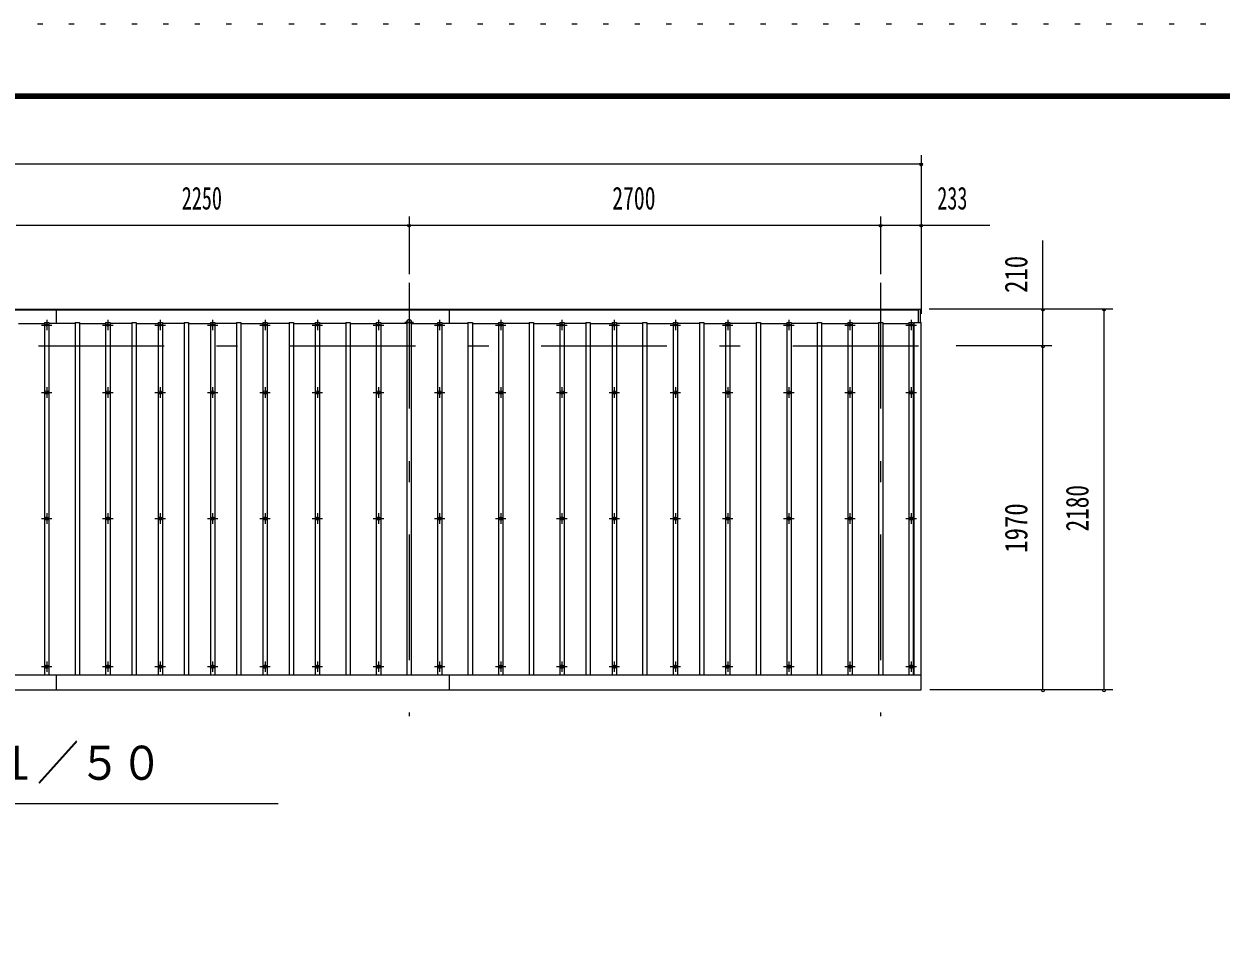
# Model space of a CAD drawing. Units: millimetres, scale not verified. Extents: x -25848 to 25858, y -10500 to 10500.
# Drawn here: x 3280 to 10135, y 5250 to 10500 of the extents above; entities that cross this region are included whole.
import ezdxf
from ezdxf.enums import TextEntityAlignment as Align

# ---------------------------------------------------------------- set-up
doc = ezdxf.new("R2010")
doc.units = ezdxf.units.MM
doc.header["$LTSCALE"] = 60
doc.linetypes.add('USER3', pattern=[24, 12, -5, 2, -5])
doc.linetypes.add('USER4', pattern=[3, 0.5, -2.5])
for name, color, linetype, lineweight in [('0-2_1-05BOLD', 7, 'Continuous', 18), ('0-3_1-25CENTER', 3, 'USER3', 18), ('0-4_1-45THIN', 4, 'Continuous', 18), ('0-5_1-55DIM', 3, 'Continuous', 18), ('0-C_F-F', 5, 'Continuous', 18), ('0-D_F-E_J_ADD', 5, 'USER4', 18)]:
    doc.layers.add(name, color=color, linetype=linetype, lineweight=lineweight)
doc.styles.add('ＭＳ ゴシック', font='')
doc.styles.get('ＭＳ ゴシック').set_extended_font_data('MS Gothic')

msp = doc.modelspace()

# ---------------------------------------------------------------- linework, layer by layer
at = {"layer": '0-2_1-05BOLD'}
for p, q in [((-2232.55, 8862.67), (8403.44, 8862.67)), ((3465.45, 8867.67), (3465.45, 8784.63)), ((5715.45, 8867.67), (5715.45, 8784.63)), ((8403.44, 8790.67), (8403.44, 8867.67)), ((8413.44, 8790.67), (8413.44, 8867.67)), ((8378.45, 8790.67), (8418.44, 8790.67)), ((8378.45, 6773.43), (8378.45, 8790.67)), ((-2247.55, 6773.43), (8418.44, 6773.43)), ((3465.45, 6773.43), (3465.45, 6687.67)), ((5715.45, 6773.43), (5715.45, 6687.67))]:
    msp.add_line(p, q, dxfattribs=at)
for points in [[(-2242.55, 8790.67), (-2242.55, 8867.67), (8413.44, 8867.67)], [(-2247.55, 6687.67), (8418.44, 6687.67), (8418.44, 8790.67)]]:
    msp.add_lwpolyline(points, dxfattribs=at)
for centre in [(3410.45, 8390.17), (3760.45, 8390.17), (4060.45, 8390.17), (4360.45, 8390.17), (4660.45, 8390.17), (4960.45, 8390.17), (5310.45, 8390.17), (5660.45, 8390.17), (6010.45, 8390.17), (6360.45, 8390.17), (6660.45, 8390.17), (7010.45, 8390.17), (7310.45, 8390.17), (7660.45, 8390.17), (8010.45, 8390.17), (8360.45, 8390.17), (3410.45, 7668.51), (3760.45, 7668.51), (4060.45, 7668.51), (4360.45, 7668.51), (4660.45, 7668.51), (4960.45, 7668.51), (5310.45, 7668.51), (5660.45, 7668.51), (6010.45, 7668.51), (6360.45, 7668.51), (6660.45, 7668.51), (7010.45, 7668.51), (7310.45, 7668.51), (7660.45, 7668.51), (8010.45, 7668.51), (8360.45, 7668.51), (3410.45, 6820.85), (3760.45, 6820.85), (4060.45, 6820.85), (4360.45, 6820.85), (4660.45, 6820.85), (4960.45, 6820.85), (5310.45, 6820.85), (5660.45, 6820.85), (6010.45, 6820.85), (6360.45, 6820.85), (6660.45, 6820.85), (7010.45, 6820.85), (7310.45, 6820.85), (7660.45, 6820.85), (8010.45, 6820.85), (8360.45, 6820.85)]:
    msp.add_circle(centre, 10, dxfattribs=at)
for centre, radius, start, end in [((3410.45, 8765.7), 14.5, 46.39838, 133.60162), ((3410.45, 8786.71), 14.5, 226.3961, 313.6039), ((3760.45, 8765.7), 14.5, 46.39838, 133.60162), ((3760.45, 8786.71), 14.5, 226.3961, 313.6039), ((4060.45, 8765.7), 14.5, 46.39838, 133.60162), ((4060.45, 8786.71), 14.5, 226.3961, 313.6039), ((4360.45, 8765.7), 14.5, 46.39838, 133.60162), ((4360.45, 8786.71), 14.5, 226.3961, 313.6039), ((4660.45, 8765.7), 14.5, 46.39838, 133.60162), ((4660.45, 8786.71), 14.5, 226.3961, 313.6039), ((4960.45, 8765.7), 14.5, 46.39838, 133.60162), ((4960.45, 8786.71), 14.5, 226.3961, 313.6039), ((5310.45, 8765.7), 14.5, 46.39838, 133.60162), ((5310.45, 8786.71), 14.5, 226.3961, 313.6039), ((5485.45, 8792.15), 15, 326.44154, 213.55197), ((5660.45, 8765.7), 14.5, 46.39838, 133.60162), ((5660.45, 8786.71), 14.5, 226.3961, 313.6039), ((6010.45, 8765.7), 14.5, 46.39838, 133.60162), ((6010.45, 8786.71), 14.5, 226.3961, 313.6039), ((6360.45, 8765.7), 14.5, 46.39838, 133.60162), ((6360.45, 8786.71), 14.5, 226.3961, 313.6039), ((6660.45, 8765.7), 14.5, 46.39838, 133.60162), ((6660.45, 8786.71), 14.5, 226.3961, 313.6039), ((7010.45, 8765.7), 14.5, 46.39838, 133.60162), ((7010.45, 8786.71), 14.5, 226.3961, 313.6039), ((7310.45, 8765.7), 14.5, 46.39838, 133.60162), ((7310.45, 8786.71), 14.5, 226.3961, 313.6039), ((7660.45, 8765.7), 14.5, 46.39838, 133.60162), ((7660.45, 8786.71), 14.5, 226.3961, 313.6039), ((8010.45, 8765.7), 14.5, 46.39838, 133.60162), ((8010.45, 8786.71), 14.5, 226.3961, 313.6039), ((8360.45, 8765.7), 14.5, 46.39838, 133.60162), ((8360.45, 8786.71), 14.5, 226.3961, 313.6039)]:
    msp.add_arc(centre, radius, start, end, dxfattribs=at)
at = {"layer": '0-3_1-25CENTER'}
for p, q in [((5485.44, 9017.67), (5485.45, 6537.67)), ((8185.45, 9017.67), (8185.45, 6537.67)), ((3380.44, 8776.2), (3440.44, 8776.2)), ((3410.45, 8806.2), (3410.45, 8746.2)), ((3730.45, 8776.2), (3790.45, 8776.2)), ((3760.45, 8806.2), (3760.45, 8746.2)), ((4030.45, 8776.2), (4090.44, 8776.2)), ((4060.45, 8806.2), (4060.45, 8746.2)), ((4330.45, 8776.2), (4390.45, 8776.2)), ((4360.45, 8806.2), (4360.45, 8746.2)), ((4630.44, 8776.2), (4690.45, 8776.2)), ((4660.45, 8806.2), (4660.45, 8746.2)), ((4930.44, 8776.2), (4990.45, 8776.2)), ((4960.45, 8806.2), (4960.45, 8746.2)), ((5280.45, 8776.2), (5340.45, 8776.2)), ((5310.45, 8806.2), (5310.45, 8746.2)), ((5460.45, 8792.15), (5510.45, 8792.15)), ((5630.45, 8776.2), (5690.45, 8776.2)), ((5660.45, 8806.2), (5660.45, 8746.2)), ((5980.45, 8776.2), (6040.45, 8776.2)), ((6010.45, 8806.2), (6010.45, 8746.2)), ((6330.45, 8776.2), (6390.45, 8776.2)), ((6360.45, 8806.2), (6360.45, 8746.2)), ((6630.45, 8776.2), (6690.45, 8776.2)), ((6660.45, 8806.2), (6660.45, 8746.2)), ((6980.45, 8776.2), (7040.45, 8776.2)), ((7010.45, 8806.2), (7010.45, 8746.2)), ((7280.45, 8776.2), (7340.45, 8776.2)), ((7310.45, 8806.2), (7310.45, 8746.2)), ((7630.45, 8776.2), (7690.45, 8776.2)), ((7660.45, 8806.2), (7660.45, 8746.2)), ((7980.45, 8776.2), (8040.45, 8776.2)), ((8010.45, 8806.2), (8010.45, 8746.2)), ((8330.45, 8776.2), (8390.45, 8776.2)), ((8360.45, 8806.2), (8360.45, 8746.2)), ((-2397.55, 8657.67), (8568.45, 8657.67)), ((3380.45, 8390.17), (3440.45, 8390.17)), ((3410.45, 8420.17), (3410.45, 8360.17)), ((3730.45, 8390.17), (3790.45, 8390.17)), ((3760.45, 8420.17), (3760.45, 8360.17)), ((4030.45, 8390.17), (4090.44, 8390.17)), ((4060.45, 8420.17), (4060.45, 8360.17)), ((4330.45, 8390.17), (4390.45, 8390.17)), ((4360.45, 8420.17), (4360.45, 8360.17)), ((4630.44, 8390.17), (4690.45, 8390.17)), ((4660.45, 8420.17), (4660.45, 8360.17)), ((4930.44, 8390.17), (4990.45, 8390.17)), ((4960.45, 8420.17), (4960.45, 8360.17)), ((5280.45, 8390.17), (5340.45, 8390.17)), ((5310.45, 8420.17), (5310.45, 8360.17)), ((5630.45, 8390.17), (5690.45, 8390.17)), ((5660.45, 8420.17), (5660.45, 8360.17)), ((5980.45, 8390.17), (6040.45, 8390.17)), ((6010.45, 8420.17), (6010.45, 8360.17)), ((6330.45, 8390.17), (6390.45, 8390.17)), ((6360.45, 8420.17), (6360.45, 8360.17)), ((6630.45, 8390.17), (6690.45, 8390.17)), ((6660.45, 8420.17), (6660.45, 8360.17)), ((6980.45, 8390.17), (7040.45, 8390.17)), ((7010.45, 8420.17), (7010.45, 8360.17)), ((7280.45, 8390.17), (7340.45, 8390.17)), ((7310.45, 8420.17), (7310.45, 8360.17)), ((7630.45, 8390.17), (7690.45, 8390.17)), ((7660.45, 8420.17), (7660.45, 8360.17)), ((7980.45, 8390.17), (8040.45, 8390.17)), ((8010.45, 8420.17), (8010.45, 8360.17)), ((8330.45, 8390.17), (8390.45, 8390.17)), ((8360.45, 8420.17), (8360.45, 8360.17)), ((3410.45, 7698.51), (3410.45, 7638.51)), ((3760.45, 7698.51), (3760.45, 7638.51)), ((4060.45, 7698.51), (4060.45, 7638.51)), ((4360.45, 7698.51), (4360.45, 7638.51)), ((4660.45, 7698.51), (4660.45, 7638.51)), ((4960.45, 7698.51), (4960.45, 7638.51)), ((5310.45, 7698.51), (5310.45, 7638.51)), ((5660.45, 7698.51), (5660.45, 7638.51)), ((6010.45, 7698.51), (6010.45, 7638.51)), ((6360.45, 7698.51), (6360.45, 7638.51)), ((6660.45, 7698.51), (6660.45, 7638.51)), ((7010.45, 7698.51), (7010.45, 7638.51)), ((7310.45, 7698.51), (7310.45, 7638.51)), ((7660.45, 7698.51), (7660.45, 7638.51)), ((8010.45, 7698.51), (8010.45, 7638.51)), ((8360.45, 7698.51), (8360.45, 7638.51)), ((3380.45, 7668.51), (3440.45, 7668.51)), ((3730.45, 7668.51), (3790.45, 7668.51)), ((4030.45, 7668.51), (4090.44, 7668.51)), ((4330.45, 7668.51), (4390.45, 7668.51)), ((4630.44, 7668.51), (4690.45, 7668.51)), ((4930.44, 7668.51), (4990.45, 7668.51)), ((5280.45, 7668.51), (5340.45, 7668.51)), ((5630.45, 7668.51), (5690.45, 7668.51)), ((5980.45, 7668.51), (6040.45, 7668.51)), ((6330.45, 7668.51), (6390.45, 7668.51)), ((6630.45, 7668.51), (6690.45, 7668.51)), ((6980.45, 7668.51), (7040.45, 7668.51)), ((7280.45, 7668.51), (7340.45, 7668.51)), ((7630.45, 7668.51), (7690.45, 7668.51)), ((7980.45, 7668.51), (8040.45, 7668.51)), ((8330.45, 7668.51), (8390.45, 7668.51)), ((3380.45, 6820.85), (3440.45, 6820.85)), ((3410.45, 6850.85), (3410.45, 6790.85)), ((3730.45, 6820.85), (3790.45, 6820.85)), ((3760.45, 6850.85), (3760.45, 6790.85)), ((4030.45, 6820.85), (4090.44, 6820.85)), ((4060.45, 6850.85), (4060.45, 6790.85)), ((4330.45, 6820.85), (4390.45, 6820.85)), ((4360.45, 6850.85), (4360.45, 6790.85)), ((4630.44, 6820.85), (4690.45, 6820.85)), ((4660.45, 6850.85), (4660.45, 6790.85)), ((4930.44, 6820.85), (4990.45, 6820.85)), ((4960.45, 6850.85), (4960.45, 6790.85)), ((5280.45, 6820.85), (5340.45, 6820.85)), ((5310.45, 6850.85), (5310.45, 6790.85)), ((5630.45, 6820.85), (5690.45, 6820.85)), ((5660.45, 6850.85), (5660.45, 6790.85)), ((5980.45, 6820.85), (6040.45, 6820.85)), ((6010.45, 6850.85), (6010.45, 6790.85)), ((6330.45, 6820.85), (6390.45, 6820.85)), ((6360.45, 6850.85), (6360.45, 6790.85)), ((6630.45, 6820.85), (6690.45, 6820.85)), ((6660.45, 6850.85), (6660.45, 6790.85)), ((6980.45, 6820.85), (7040.45, 6820.85)), ((7010.45, 6850.85), (7010.45, 6790.85)), ((7280.45, 6820.85), (7340.45, 6820.85)), ((7310.45, 6850.85), (7310.45, 6790.85)), ((7630.45, 6820.85), (7690.45, 6820.85)), ((7660.45, 6850.85), (7660.45, 6790.85)), ((7980.45, 6820.85), (8040.45, 6820.85)), ((8010.45, 6850.85), (8010.45, 6790.85)), ((8330.45, 6820.85), (8390.45, 6820.85)), ((8360.45, 6850.85), (8360.45, 6790.85))]:
    msp.add_line(p, q, dxfattribs=at)
at = {"layer": '0-4_1-45THIN'}
for p, q in [((3247.94, 8784.63), (3397.95, 8784.63)), ((3397.95, 8790.67), (3397.95, 6773.43)), ((3397.95, 8790.67), (3422.95, 8790.67)), ((3572.95, 8784.63), (3422.94, 8784.63)), ((3422.95, 8790.67), (3422.95, 6773.43)), ((3572.95, 8790.67), (3572.95, 6773.43)), ((3597.95, 8784.63), (3747.95, 8784.63)), ((3747.95, 8790.67), (3747.95, 6773.43)), ((3747.95, 8790.67), (3772.95, 8790.67)), ((3772.95, 8790.67), (3772.95, 6773.43)), ((3897.95, 8784.63), (3772.95, 8784.63)), ((3897.95, 8790.67), (3897.95, 6773.43)), ((3897.95, 8790.67), (3922.95, 8790.67)), ((3922.95, 8790.67), (3922.95, 6773.43)), ((3922.95, 8784.63), (4047.95, 8784.63)), ((4047.95, 8790.67), (4047.95, 6773.43)), ((4197.95, 8784.63), (4072.95, 8784.63)), ((4197.95, 8790.67), (4197.95, 6773.43)), ((4197.95, 8790.67), (4222.95, 8790.67)), ((4222.95, 8790.67), (4222.95, 6773.43)), ((4222.95, 8784.63), (4347.95, 8784.63)), ((4347.95, 8790.67), (4347.95, 6773.43)), ((4497.95, 8784.63), (4372.95, 8784.63)), ((4497.95, 8790.67), (4497.95, 6773.43)), ((4522.95, 8784.63), (4647.95, 8784.63)), ((4647.95, 8790.67), (4647.95, 6773.43)), ((4647.95, 8790.67), (4672.95, 8790.67)), ((4672.95, 8790.67), (4672.95, 6773.43)), ((4797.95, 8784.63), (4672.95, 8784.63)), ((4797.95, 8790.67), (4797.95, 6773.43)), ((4797.95, 8790.67), (4822.95, 8790.67)), ((4822.95, 8790.67), (4822.95, 6773.43)), ((4822.95, 8784.63), (4947.95, 8784.63)), ((4947.95, 8790.67), (4947.95, 6773.43)), ((5122.94, 8784.63), (4972.95, 8784.63)), ((5122.94, 8790.67), (5122.94, 6773.43)), ((5147.95, 8784.63), (5297.95, 8784.63)), ((5297.95, 8790.67), (5297.95, 6773.43)), ((5472.95, 8784.63), (5322.95, 8784.63)), ((5472.94, 8790.67), (5472.94, 6773.43)), ((5497.94, 8784.63), (5647.94, 8784.63)), ((5647.95, 8790.67), (5647.95, 6773.43)), ((5647.95, 8790.67), (5672.95, 8790.67)), ((5672.95, 8790.67), (5672.95, 6773.43)), ((5822.95, 8784.63), (5672.95, 8784.63)), ((5822.95, 8790.67), (5822.95, 6773.43)), ((5822.95, 8790.67), (5847.95, 8790.67)), ((5847.95, 8790.67), (5847.95, 6773.43)), ((5847.95, 8784.63), (5997.95, 8784.63)), ((5997.95, 8790.67), (5997.95, 6773.43)), ((5997.95, 8790.67), (6022.95, 8790.67)), ((6022.95, 8790.67), (6022.95, 6773.43)), ((6172.95, 8784.63), (6022.95, 8784.63)), ((6172.95, 8790.67), (6172.95, 6773.43)), ((6197.95, 8784.63), (6347.95, 8784.63)), ((6347.95, 8790.67), (6347.95, 6773.43)), ((6497.94, 8784.63), (6372.95, 8784.63)), ((6497.94, 8790.67), (6497.95, 6773.43)), ((6497.94, 8790.67), (6522.95, 8790.67)), ((6522.95, 8790.67), (6522.95, 6773.43)), ((6522.95, 8784.63), (6647.95, 8784.63)), ((6647.95, 8790.67), (6647.95, 6773.43)), ((6647.95, 8790.67), (6672.95, 8790.67)), ((6672.95, 8790.67), (6672.95, 6773.43)), ((6822.95, 8784.63), (6672.95, 8784.63)), ((6822.95, 8790.67), (6822.95, 6773.43)), ((6847.95, 8784.63), (6997.95, 8784.63)), ((6997.95, 8790.67), (6997.95, 6773.43)), ((7147.95, 8784.63), (7022.95, 8784.63)), ((7147.95, 8790.67), (7147.95, 6773.43)), ((7172.95, 8784.63), (7297.95, 8784.63)), ((7297.95, 8790.67), (7297.95, 6773.43)), ((7297.95, 8790.67), (7322.95, 8790.67)), ((7322.95, 8790.67), (7322.95, 6773.43)), ((7472.95, 8784.63), (7322.95, 8784.63)), ((7472.95, 8790.67), (7472.95, 6773.43)), ((7497.95, 8784.63), (7647.95, 8784.63)), ((7647.95, 8790.67), (7647.95, 6773.43)), ((7647.95, 8790.67), (7672.95, 8790.67)), ((7672.95, 8790.67), (7672.95, 6773.43)), ((7822.95, 8784.63), (7672.95, 8784.63)), ((7822.95, 8790.67), (7822.95, 6773.43)), ((7822.95, 8790.67), (7847.95, 8790.67)), ((7847.95, 8790.67), (7847.95, 6773.43)), ((7847.95, 8784.63), (7997.95, 8784.63)), ((7997.95, 8790.67), (7997.95, 6773.43)), ((7997.95, 8790.67), (8022.95, 8790.67)), ((8022.95, 8790.67), (8022.95, 6773.43)), ((8172.95, 8784.63), (8022.95, 8784.63)), ((8172.95, 8790.67), (8172.95, 6773.43)), ((8197.95, 8784.63), (8347.95, 8784.63)), ((8347.95, 8790.67), (8347.95, 6773.43)), ((8378.45, 8775.67), (8372.95, 8775.67))]:
    msp.add_line(p, q, dxfattribs=at)
for points in [[(3572.95, 8790.67), (3597.95, 8790.67), (3597.95, 6773.43)], [(4047.95, 8790.67), (4072.95, 8790.67), (4072.95, 6773.43)], [(4347.95, 8790.67), (4372.95, 8790.67), (4372.95, 6773.43)], [(4497.95, 8790.67), (4522.95, 8790.67), (4522.95, 6773.43)], [(4947.95, 8790.67), (4972.95, 8790.67), (4972.95, 6773.43)], [(5122.94, 8790.67), (5147.95, 8790.67), (5147.95, 6773.43)], [(5297.95, 8790.67), (5322.95, 8790.67), (5322.95, 6773.43)], [(5472.94, 8790.67), (5497.94, 8790.67), (5497.94, 6773.43)], [(6172.95, 8790.67), (6197.95, 8790.67), (6197.95, 6773.43)], [(6347.95, 8790.67), (6372.95, 8790.67), (6372.95, 6773.43)], [(6822.95, 8790.67), (6847.95, 8790.67), (6847.95, 6773.43)], [(6997.95, 8790.67), (7022.95, 8790.67), (7022.95, 6773.43)], [(7147.95, 8790.67), (7172.95, 8790.67), (7172.95, 6773.43)], [(7472.95, 8790.67), (7497.95, 8790.67), (7497.95, 6773.43)], [(8172.95, 8790.67), (8197.95, 8790.67), (8197.95, 6773.43)], [(8347.95, 8790.67), (8372.95, 8790.67), (8372.95, 6773.43)]]:
    msp.add_lwpolyline(points, dxfattribs=at)
at = {"layer": '0-5_1-55DIM'}
for p, q in [((8418.44, 9748.67), (8418.44, 8840.67)), ((-2247.55, 9698.67), (8418.44, 9698.67)), ((8428.44, 9698.67), (8408.44, 9698.67)), ((5485.44, 9398.67), (5485.44, 9067.67)), ((8185.45, 9398.67), (8185.45, 9067.67)), ((3235.44, 9348.67), (5485.44, 9348.67)), ((5495.44, 9348.67), (5475.44, 9348.67)), ((5485.44, 9348.67), (8185.45, 9348.67)), ((8195.45, 9348.67), (8175.45, 9348.67)), ((8185.45, 9348.67), (8418.44, 9348.67)), ((8428.44, 9348.67), (8408.44, 9348.67)), ((8418.44, 9348.67), (8810.94, 9348.67)), ((9115.44, 8867.67), (9115.44, 9260.17)), ((9515.44, 8867.67), (8463.44, 8867.67)), ((9125.44, 8867.67), (9105.44, 8867.67)), ((9115.44, 8657.67), (9115.44, 8867.67)), ((9475.44, 8867.67), (9455.44, 8867.67)), ((9465.44, 6687.67), (9465.44, 8867.67)), ((9165.44, 8657.67), (8618.45, 8657.67)), ((9125.44, 8657.67), (9105.44, 8657.67)), ((9115.44, 6687.67), (9115.44, 8657.67)), ((9515.44, 6687.67), (8468.44, 6687.67)), ((9125.44, 6687.67), (9105.44, 6687.67)), ((9475.44, 6687.67), (9455.44, 6687.67)), ((1435.45, 6037.67), (4735.44, 6037.67))]:
    msp.add_line(p, q, dxfattribs=at)
for centre in [(8418.44, 9698.67), (5485.44, 9348.67), (8185.45, 9348.67), (8418.44, 9348.67), (9115.44, 8867.67), (9465.44, 8867.67), (9115.44, 8657.67), (9115.44, 6687.67), (9465.44, 6687.67)]:
    msp.add_arc(centre, 10, 180, 0, dxfattribs=at)
at = {"layer": '0-C_F-F'}
for p, q in [((-3342.22, 10100), (25357.78, 10100)), ((-3339.72, 10097.5), (25355.28, 10097.5)), ((-3337.22, 10095), (25352.78, 10095)), ((-3334.72, 10092.5), (25350.28, 10092.5)), ((-3332.22, 10090), (25347.78, 10090)), ((-3329.72, 10087.5), (25345.28, 10087.5)), ((-3327.22, 10085), (25342.78, 10085)), ((-3324.72, 10082.5), (25340.28, 10082.5)), ((-3322.22, 10080), (25337.78, 10080)), ((-3319.72, 10077.5), (25335.28, 10077.5)), ((-3317.22, 10075), (25332.78, 10075))]:
    msp.add_line(p, q, dxfattribs=at)
at = {"layer": '0-D_F-E_J_ADD'}
msp.add_lwpolyline([(-3842.22, -10500), (-3842.22, 10500), (25857.78, 10500)], dxfattribs=at)

# ---------------------------------------------------------------- texts
at = {"layer": '0-5_1-55DIM', "color": 7, "style": 'ＭＳ ゴシック'}
for s, height, width, p in [('2250', 130.2, 0.65, (4183.76, 9398.67)), ('2700', 130.2, 0.7, (6648.84, 9398.67)), ('233', 130.2, 0.65, (8510.27, 9398.67)), ('屋根伏図\u3000Ｓ＝１／５０', 195.4, 0.9, (1435.45, 6114.32))]:
    msp.add_text(s, height=height, dxfattribs=dict(at, width=width)).set_placement(p, align=Align.BOTTOM_LEFT)
for s, width, p in [('210', 0.8, (9065.44, 8960.02)), ('2180', 0.75, (9415.44, 7594.64)), ('1970', 0.8, (9065.44, 7472.48))]:
    msp.add_text(s, height=130.2, rotation=90, dxfattribs=dict(at, width=width)).set_placement(p, align=Align.BOTTOM_LEFT)

doc.saveas('drawing.dxf')
